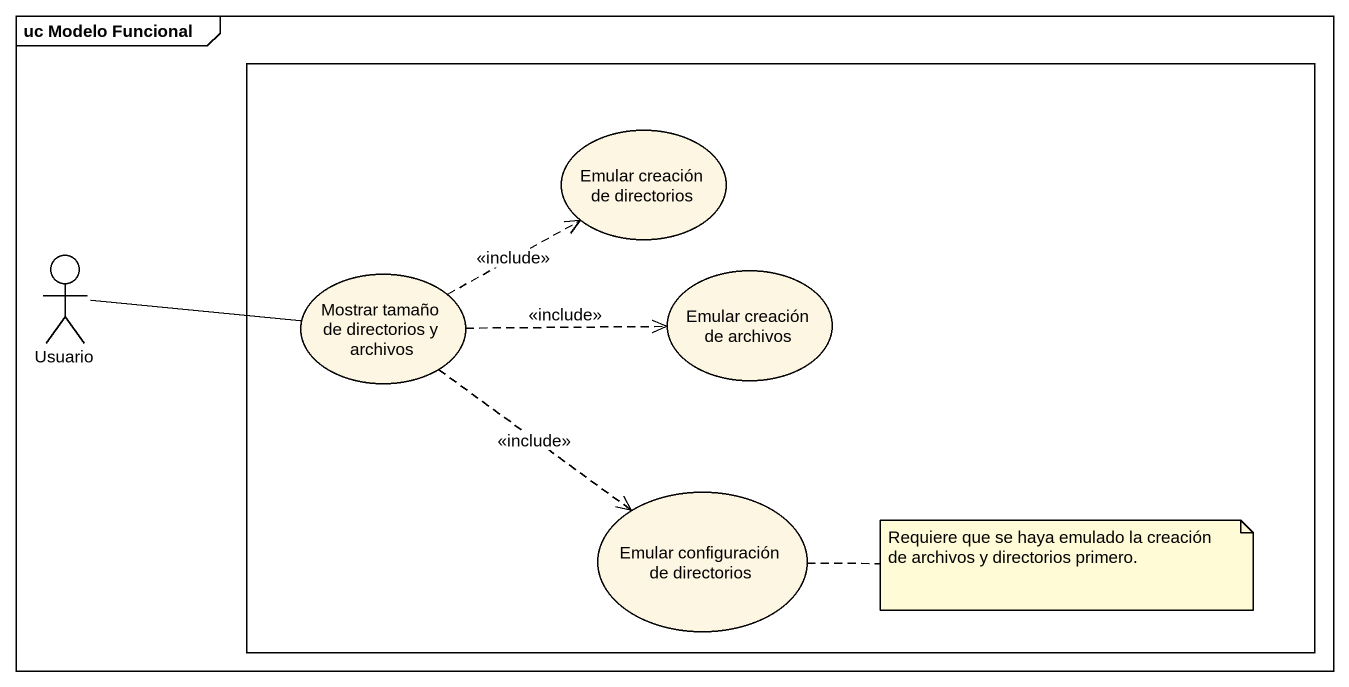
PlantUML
@startuml
mainframe uc Modelo Funcional
rectangle " " as rectangle1 {
  usecase "Emular creación de directorios" as Emular_creación_de
  usecase "Mostrar tamaño de directorios y archivos" as Mostrar_tamaño_de
  usecase "Emular creación de archivos" as Emular_creación_de_archivos
  usecase "Emular configuración de directorios" as Emular_configuración_de
}
actor Usuario
Usuario -right- Mostrar_tamaño_de
Mostrar_tamaño_de .right.> Emular_creación_de : <<include>>
Mostrar_tamaño_de .right.> Emular_creación_de_archivos : <<include>>
Mostrar_tamaño_de ..> Emular_configuración_de : <<include>>
note right of Emular_configuración_de : Requiere que se haya emulado la creación de archivos y directorios primero.
@enduml
